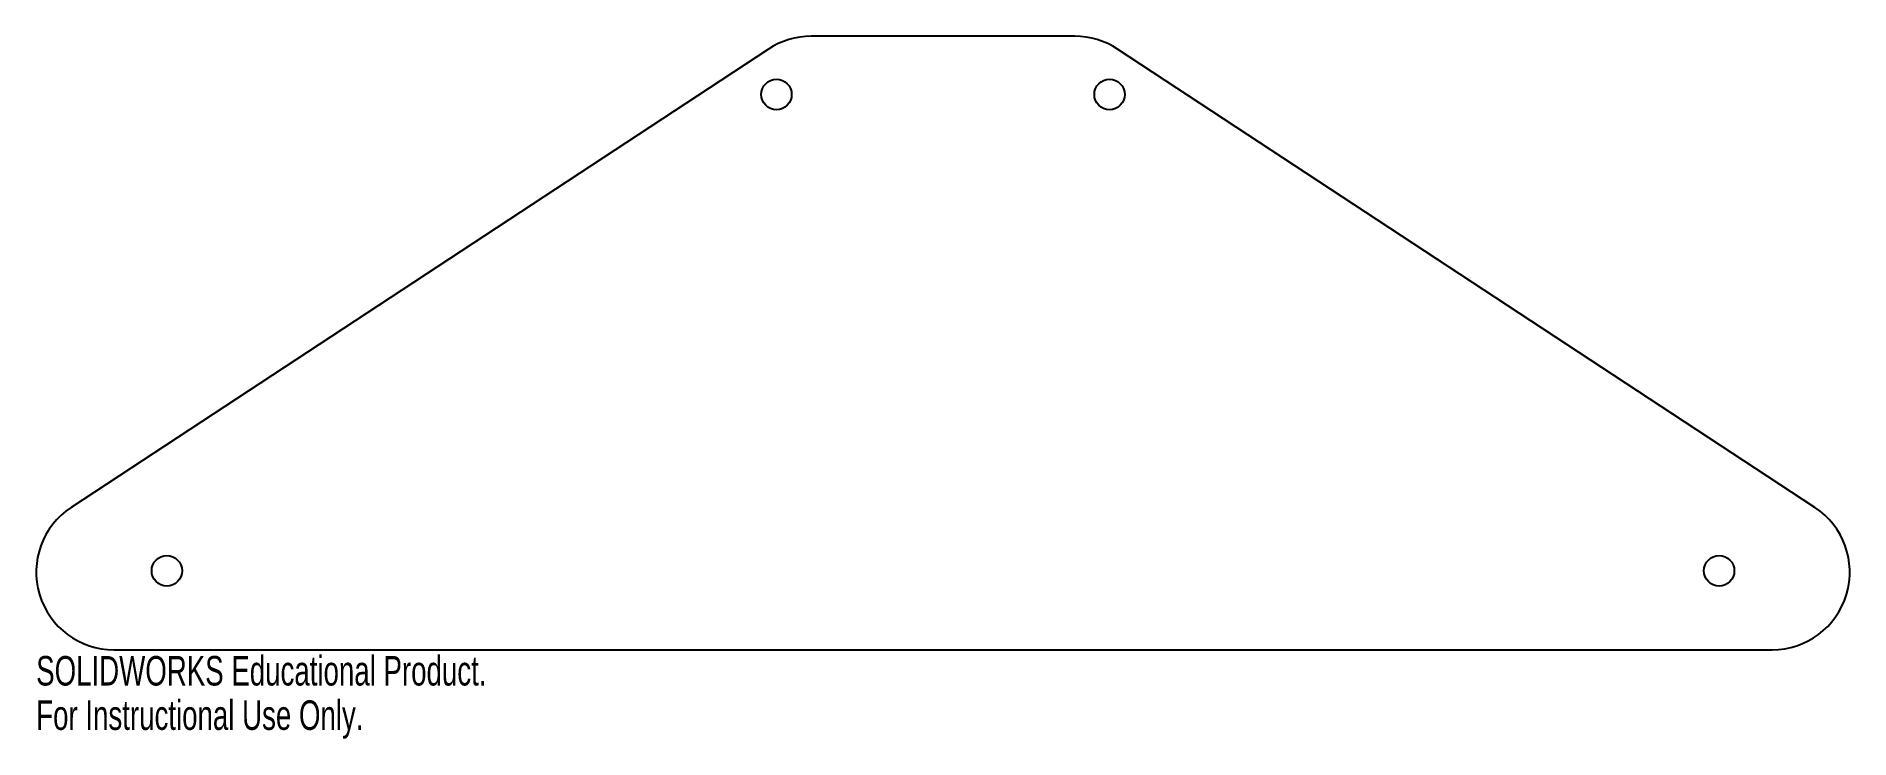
# Model space of a CAD drawing. Header units: inches. Extents: x -5.8 to 5.8, y -35.9 to -31.4.
import ezdxf

# ---------------------------------------------------------------- set-up
doc = ezdxf.new("R2010")
doc.units = ezdxf.units.IN
doc.header["$MEASUREMENT"] = 0
doc.styles.add('SLDTEXTSTYLE0', font='TXT', dxfattribs={"width": 0.7})

msp = doc.modelspace()

# ---------------------------------------------------------------- linework, layer by layer
at = {"color": 7, "linetype": 'Continuous', "lineweight": 25}
for p, q in [((0.85, -31.365), (-0.85, -31.365)), ((-1.125, -31.447), (-5.616, -34.401)), ((5.616, -34.401), (1.125, -31.447)), ((-5.342, -35.319), (5.342, -35.319))]:
    msp.add_line(p, q, dxfattribs=at)
for centre in [(-1.073, -31.74), (1.073, -31.74), (-5, -34.81), (5, -34.81)]:
    msp.add_circle(centre, 0.098, dxfattribs=at)
for centre, start, end in [((-0.85, -31.865), 90, 123.3363), ((0.85, -31.865), 56.6637, 90), ((-5.342, -34.819), 123.3363, 270), ((5.342, -34.819), 270, 56.6637)]:
    msp.add_arc(centre, 0.5, start, end, dxfattribs=at)

# ---------------------------------------------------------------- texts
at = {"color": 7, "linetype": 'Continuous', "char_height": 0.1903, "attachment_point": 1, "style": 'SLDTEXTSTYLE0'}
for s, insert in [('SOLIDWORKS Educational Product.', (-5.842, -35.359)), ('For Instructional Use Only.', (-5.842, -35.645))]:
    msp.add_mtext(s, dxfattribs=dict(at, insert=insert))

doc.saveas('drawing.dxf')
